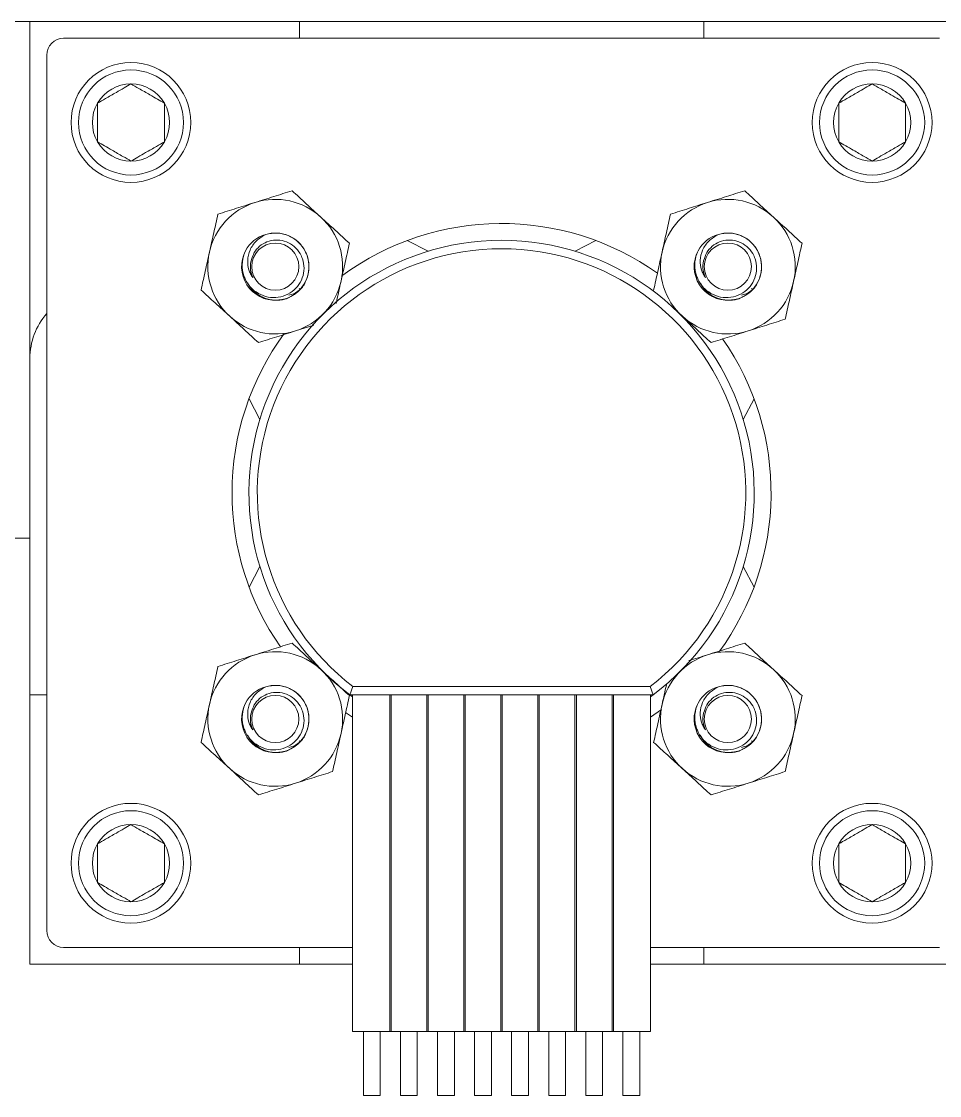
# Model space of a CAD drawing. Header units: millimetres. Extents: x 0.2 to 92.4, y -0.1 to 59.3.
# Drawn here: x 40.42 to 67.67, y 20.8 to 52.7 of the extents above; entities that cross this region are included whole.
import ezdxf

# ---------------------------------------------------------------- set-up
doc = ezdxf.new("R2010")
doc.units = ezdxf.units.MM

msp = doc.modelspace()

# ---------------------------------------------------------------- linework, layer by layer
at = {"color": 7, "linetype": 'Continuous', "lineweight": 15}
for p, q in [((40.665, 52.699), (12.665, 52.699)), ((40.665, 37.349), (40.665, 52.699)), ((48.665, 52.699), (40.665, 52.699)), ((48.665, 52.199), (48.665, 52.699)), ((60.665, 52.699), (48.665, 52.699)), ((60.665, 52.699), (60.665, 52.199)), ((68.665, 52.699), (60.665, 52.699)), ((41.665, 52.199), (67.665, 52.199)), ((41.165, 25.699), (41.165, 51.699)), ((52.482, 45.874), (51.868, 46.194)), ((57.462, 46.194), (56.848, 45.874)), ((48.549, 43.509), (49.092, 43.68)), ((47.17, 41.496), (47.49, 40.882)), ((61.841, 40.882), (62.16, 41.496)), ((32.665, 37.349), (40.665, 37.349)), ((40.665, 37.349), (40.665, 32.699)), ((47.49, 36.516), (47.17, 35.902)), ((62.16, 35.902), (61.841, 36.516)), ((50.165, 32.699), (50.249, 32.949)), ((59.081, 32.949), (50.249, 32.949)), ((59.081, 32.949), (59.165, 32.699)), ((41.165, 32.699), (40.665, 32.699)), ((40.665, 32.699), (40.665, 24.699)), ((59.165, 32.699), (50.165, 32.699)), ((50.24, 32.644), (50.165, 32.699)), ((50.24, 32.699), (50.24, 22.699)), ((51.344, 22.699), (51.344, 32.699)), ((51.386, 32.699), (51.386, 22.699)), ((52.444, 22.699), (52.444, 32.699)), ((52.486, 32.699), (52.486, 22.699)), ((53.544, 22.699), (53.544, 32.699)), ((53.586, 32.699), (53.586, 22.699)), ((54.644, 22.699), (54.644, 32.699)), ((54.686, 32.699), (54.686, 22.699)), ((55.744, 22.699), (55.744, 32.699)), ((55.786, 32.699), (55.786, 22.699)), ((56.844, 22.699), (56.844, 32.699)), ((56.886, 32.699), (56.886, 22.699)), ((57.944, 22.699), (57.944, 32.699)), ((57.986, 32.699), (57.986, 22.699)), ((59.09, 22.699), (59.09, 32.699)), ((59.165, 32.699), (59.09, 32.644)), ((59.414, 32.261), (59.09, 32.034)), ((50.24, 32.034), (50.035, 32.175)), ((50.24, 25.199), (41.665, 25.199)), ((48.665, 24.699), (48.665, 25.199)), ((67.665, 25.199), (59.09, 25.199)), ((60.665, 25.199), (60.665, 24.699)), ((40.665, 24.699), (48.665, 24.699)), ((48.665, 24.699), (50.24, 24.699)), ((59.09, 24.699), (60.665, 24.699)), ((60.665, 24.699), (68.665, 24.699)), ((51.344, 22.699), (50.24, 22.699)), ((50.565, 22.699), (50.565, 20.799)), ((51.065, 20.799), (51.065, 22.699)), ((51.386, 22.699), (51.344, 22.699)), ((51.386, 22.699), (52.444, 22.699)), ((51.665, 22.699), (51.665, 20.799)), ((52.165, 20.799), (52.165, 22.699)), ((52.486, 22.699), (52.444, 22.699)), ((52.486, 22.699), (53.544, 22.699)), ((52.765, 22.699), (52.765, 20.799)), ((53.265, 20.799), (53.265, 22.699)), ((53.586, 22.699), (53.544, 22.699)), ((53.586, 22.699), (54.644, 22.699)), ((53.865, 22.699), (53.865, 20.799)), ((54.365, 20.799), (54.365, 22.699)), ((54.686, 22.699), (54.644, 22.699)), ((54.686, 22.699), (55.744, 22.699)), ((54.965, 22.699), (54.965, 20.799)), ((55.465, 20.799), (55.465, 22.699)), ((55.786, 22.699), (55.744, 22.699)), ((55.786, 22.699), (56.844, 22.699)), ((56.065, 22.699), (56.065, 20.799)), ((56.565, 20.799), (56.565, 22.699)), ((56.886, 22.699), (56.844, 22.699)), ((56.886, 22.699), (57.944, 22.699)), ((57.165, 22.699), (57.165, 20.799)), ((57.665, 20.799), (57.665, 22.699)), ((57.986, 22.699), (57.944, 22.699)), ((57.986, 22.699), (59.09, 22.699)), ((58.265, 22.699), (58.265, 20.799)), ((58.765, 20.799), (58.765, 22.699)), ((50.565, 20.799), (50.815, 20.799)), ((50.815, 20.799), (51.065, 20.799)), ((51.665, 20.799), (51.915, 20.799)), ((51.915, 20.799), (52.165, 20.799)), ((52.765, 20.799), (53.015, 20.799)), ((53.015, 20.799), (53.265, 20.799)), ((53.865, 20.799), (54.115, 20.799)), ((54.115, 20.799), (54.365, 20.799)), ((54.965, 20.799), (55.215, 20.799)), ((55.215, 20.799), (55.465, 20.799)), ((56.065, 20.799), (56.315, 20.799)), ((56.315, 20.799), (56.565, 20.799)), ((57.165, 20.799), (57.415, 20.799)), ((57.415, 20.799), (57.665, 20.799)), ((58.265, 20.799), (58.515, 20.799)), ((58.515, 20.799), (58.765, 20.799))]:
    msp.add_line(p, q, dxfattribs=at)
at = {"color": 8, "linetype": 'Continuous', "lineweight": 15}
for p, q in [((48.685, 44.741), (48.654, 44.769)), ((62.12, 44.741), (62.089, 44.769)), ((48.685, 31.306), (48.654, 31.334)), ((62.12, 31.306), (62.089, 31.334))]:
    msp.add_line(p, q, dxfattribs=at)
at = {"color": 7, "linetype": 'Continuous', "lineweight": 15}
for centre, radius in [((43.665, 49.699), 1.778), ((65.665, 49.699), 1.778), ((43.665, 49.699), 1.56), ((65.665, 49.699), 1.56), ((47.948, 45.417), 0.7), ((61.383, 45.417), 0.7), ((47.948, 31.982), 0.7), ((61.383, 31.982), 0.7), ((43.665, 27.699), 1.778), ((65.665, 27.699), 1.778), ((43.665, 27.699), 1.56), ((65.665, 27.699), 1.56)]:
    msp.add_circle(centre, radius, dxfattribs=at)
for centre, radius, start, end in [((41.665, 51.699), 0.5, 90, 180), ((43.665, 49.699), 1.146, 90, 150), ((43.665, 49.699), 1.146, 30, 90), ((65.665, 49.699), 1.146, 90, 150), ((65.665, 49.699), 1.146, 30, 90), ((43.665, 49.699), 1.146, 150, 210), ((43.665, 49.699), 1.146, 330, 30), ((65.665, 49.699), 1.146, 150, 210), ((65.665, 49.699), 1.146, 330, 30), ((43.665, 49.699), 1.146, 210, 270), ((43.665, 49.699), 1.146, 270, 330), ((65.665, 49.699), 1.146, 210, 270), ((65.665, 49.699), 1.146, 270, 330), ((47.948, 45.417), 2, 107.494, 167.494), ((47.948, 45.417), 2, 47.494, 107.494), ((61.383, 45.417), 2, 107.494, 167.494), ((61.383, 45.417), 2, 47.494, 107.494), ((47.948, 45.417), 2, 347.494, 47.494), ((54.665, 38.699), 8, 54.6457, 126.325), ((61.383, 45.417), 2, 347.494, 47.494), ((47.948, 45.417), 1, 106.3783, 151.9008), ((47.948, 45.417), 1, 317.494, 106.3783), ((61.383, 45.417), 1, 106.3783, 151.9008), ((61.383, 45.417), 1, 317.494, 106.3783), ((54.665, 38.699), 7.5, 306.8699, 233.1301), ((54.665, 38.699), 7.25, 307.5235, 232.4765), ((47.948, 45.417), 2, 167.494, 227.494), ((47.948, 45.417), 1, 151.9008, 273.0165), ((47.948, 45.417), 0.74, 160.473, 205.7144), ((61.383, 45.417), 2, 167.494, 227.494), ((61.383, 45.417), 1, 151.9008, 273.0165), ((61.383, 45.417), 0.74, 160.473, 205.7144), ((47.948, 45.417), 2, 287.494, 347.494), ((61.383, 45.417), 2, 287.494, 347.494), ((47.948, 45.417), 1, 273.0165, 317.494), ((61.383, 45.417), 1, 273.0165, 317.494), ((42.665, 42.699), 2, 138.5904, 180), ((47.948, 45.417), 2, 227.494, 287.494), ((61.383, 45.417), 2, 227.494, 287.494), ((54.665, 38.699), 8, 143.7251, 180), ((54.665, 38.699), 8, 323.7362, 34.9094), ((54.665, 38.699), 8, 180, 214.8743), ((47.948, 31.982), 2, 107.494, 167.494), ((47.948, 31.982), 2, 47.494, 107.494), ((61.383, 31.982), 2, 107.494, 167.494), ((61.383, 31.982), 2, 47.494, 107.494), ((47.948, 31.982), 2, 347.494, 47.494), ((61.383, 31.982), 2, 347.494, 47.494), ((47.948, 31.982), 1, 106.3783, 151.9008), ((47.948, 31.982), 1, 317.494, 106.3783), ((61.383, 31.982), 1, 106.3783, 151.9008), ((61.383, 31.982), 1, 317.494, 106.3783), ((47.948, 31.982), 2, 167.494, 227.494), ((47.948, 31.982), 1, 151.9008, 273.0165), ((47.948, 31.982), 0.74, 160.473, 205.7144), ((61.383, 31.982), 2, 167.494, 227.494), ((61.383, 31.982), 1, 151.9008, 273.0165), ((61.383, 31.982), 0.74, 160.473, 205.7144), ((47.948, 31.982), 1, 273.0165, 317.494), ((47.948, 31.982), 2, 287.494, 347.494), ((61.383, 31.982), 1, 273.0165, 317.494), ((61.383, 31.982), 2, 287.494, 347.494), ((47.948, 31.982), 2, 227.494, 287.494), ((61.383, 31.982), 2, 227.494, 287.494), ((43.665, 27.699), 1.146, 90, 150), ((43.665, 27.699), 1.146, 30, 90), ((65.665, 27.699), 1.146, 90, 150), ((65.665, 27.699), 1.146, 30, 90), ((43.665, 27.699), 1.146, 150, 210), ((43.665, 27.699), 1.146, 330, 30), ((65.665, 27.699), 1.146, 150, 210), ((65.665, 27.699), 1.146, 330, 30), ((43.665, 27.699), 1.146, 210, 270), ((43.665, 27.699), 1.146, 270, 330), ((65.665, 27.699), 1.146, 210, 270), ((65.665, 27.699), 1.146, 270, 330), ((41.665, 25.699), 0.5, 180, 270)]:
    msp.add_arc(centre, radius, start, end, dxfattribs=at)
for points, knots in [([(43.665, 50.845), (43.597, 50.806), (43.459, 50.726), (43.202, 50.578), (42.927, 50.419), (42.751, 50.317), (42.673, 50.272)], [0, 0, 0, 0, 0.2164448, 0.4402874, 0.7518815, 1, 1, 1, 1]), ([(44.657, 50.272), (44.589, 50.311), (44.451, 50.391), (44.195, 50.539), (43.919, 50.698), (43.743, 50.8), (43.665, 50.845)], [0, 0, 0, 0, 0.216445, 0.440289, 0.751883, 1, 1, 1, 1]), ([(65.665, 50.845), (65.597, 50.806), (65.459, 50.726), (65.202, 50.578), (64.927, 50.419), (64.751, 50.317), (64.673, 50.272)], [0, 0, 0, 0, 0.216446, 0.440288, 0.751882, 1, 1, 1, 1]), ([(66.657, 50.272), (66.589, 50.311), (66.451, 50.391), (66.195, 50.539), (65.919, 50.698), (65.743, 50.8), (65.665, 50.845)], [0, 0, 0, 0, 0.216445, 0.44029, 0.751884, 1, 1, 1, 1]), ([(42.673, 50.272), (42.673, 50.22), (42.673, 50.044), (42.673, 49.719), (42.673, 49.377), (42.673, 49.192), (42.673, 49.126)], [0, 0, 0, 0, 0.145526, 0.488329, 0.817257, 1, 1, 1, 1]), ([(44.657, 49.126), (44.657, 49.192), (44.657, 49.377), (44.657, 49.719), (44.657, 50.044), (44.657, 50.22), (44.657, 50.272)], [0, 0, 0, 0, 0.182743, 0.511671, 0.854474, 1, 1, 1, 1]), ([(64.673, 50.272), (64.673, 50.22), (64.673, 50.044), (64.673, 49.719), (64.673, 49.377), (64.673, 49.192), (64.673, 49.126)], [0, 0, 0, 0, 0.145526, 0.488329, 0.817257, 1, 1, 1, 1]), ([(66.657, 49.126), (66.657, 49.192), (66.657, 49.377), (66.657, 49.719), (66.657, 50.044), (66.657, 50.22), (66.657, 50.272)], [0, 0, 0, 0, 0.182743, 0.511671, 0.854474, 1, 1, 1, 1]), ([(42.673, 49.126), (42.741, 49.087), (42.879, 49.007), (43.136, 48.859), (43.411, 48.7), (43.587, 48.599), (43.665, 48.553)], [0, 0, 0, 0, 0.216444, 0.440288, 0.751883, 1, 1, 1, 1]), ([(43.665, 48.553), (43.733, 48.593), (43.871, 48.673), (44.128, 48.821), (44.403, 48.98), (44.579, 49.081), (44.657, 49.126)], [0, 0, 0, 0, 0.216445, 0.440288, 0.751883, 1, 1, 1, 1]), ([(64.673, 49.126), (64.741, 49.087), (64.879, 49.007), (65.136, 48.859), (65.411, 48.7), (65.587, 48.599), (65.665, 48.553)], [0, 0, 0, 0, 0.216443, 0.440288, 0.751883, 1, 1, 1, 1]), ([(65.665, 48.553), (65.733, 48.593), (65.871, 48.673), (66.128, 48.821), (66.403, 48.98), (66.579, 49.081), (66.657, 49.126)], [0, 0, 0, 0, 0.216445, 0.440288, 0.751882, 1, 1, 1, 1]), ([(48.448, 47.671), (48.267, 47.614), (47.906, 47.501), (47.533, 47.383), (47.346, 47.324)], [0, 0, 0, 0, 0.499748, 1, 1, 1, 1]), ([(49.299, 46.891), (49.154, 47.024), (48.866, 47.288), (48.587, 47.544), (48.448, 47.671)], [0, 0, 0, 0, 0.5020799, 1, 1, 1, 1]), ([(61.883, 47.671), (61.702, 47.614), (61.341, 47.501), (60.968, 47.383), (60.781, 47.324)], [0, 0, 0, 0, 0.499749, 1, 1, 1, 1]), ([(62.734, 46.891), (62.589, 47.024), (62.301, 47.288), (62.022, 47.544), (61.883, 47.671)], [0, 0, 0, 0, 0.50208, 1, 1, 1, 1]), ([(47.346, 47.324), (47.162, 47.266), (46.789, 47.148), (46.428, 47.035), (46.245, 46.977)], [0, 0, 0, 0, 0.494511, 1, 1, 1, 1]), ([(60.781, 47.324), (60.597, 47.266), (60.224, 47.148), (59.863, 47.035), (59.68, 46.977)], [0, 0, 0, 0, 0.494511, 1, 1, 1, 1]), ([(46.245, 46.977), (46.205, 46.794), (46.123, 46.424), (46.038, 46.042), (45.995, 45.85)], [0, 0, 0, 0, 0.495458, 1, 1, 1, 1]), ([(59.68, 46.977), (59.64, 46.794), (59.558, 46.424), (59.473, 46.042), (59.43, 45.85)], [0, 0, 0, 0, 0.495458, 1, 1, 1, 1]), ([(50.15, 46.111), (50.01, 46.239), (49.731, 46.495), (49.443, 46.759), (49.299, 46.891)], [0, 0, 0, 0, 0.501635, 1, 1, 1, 1]), ([(63.585, 46.111), (63.445, 46.239), (63.166, 46.495), (62.878, 46.759), (62.734, 46.891)], [0, 0, 0, 0, 0.501635, 1, 1, 1, 1]), ([(47.666, 46.376), (47.569, 46.318), (47.376, 46.201), (47.183, 45.923), (47.111, 45.615), (47.144, 45.371), (47.21, 45.202), (47.258, 45.13), (47.281, 45.095)], [0, 0, 0, 0, 0.220028, 0.44034, 0.643655, 0.829901, 0.91798, 1, 1, 1, 1]), ([(47.666, 46.376), (47.777, 46.397), (47.999, 46.439), (48.336, 46.358), (48.626, 46.178), (48.815, 45.94), (48.93, 45.665), (48.967, 45.362), (48.885, 45.036), (48.78, 44.819), (48.69, 44.748), (48.688, 44.747)], [0, 0, 0, 0, 0.130416, 0.260811, 0.391131, 0.521511, 0.60603, 0.736296, 0.866605, 0.997023, 1, 1, 1, 1]), ([(61.101, 46.376), (61.004, 46.318), (60.811, 46.201), (60.618, 45.923), (60.546, 45.615), (60.579, 45.371), (60.645, 45.202), (60.693, 45.13), (60.716, 45.095)], [0, 0, 0, 0, 0.220028, 0.44034, 0.643655, 0.829901, 0.91798, 1, 1, 1, 1]), ([(61.101, 46.376), (61.212, 46.397), (61.434, 46.439), (61.771, 46.358), (62.061, 46.178), (62.25, 45.94), (62.365, 45.665), (62.402, 45.362), (62.32, 45.036), (62.215, 44.819), (62.125, 44.748), (62.123, 44.747)], [0, 0, 0, 0, 0.130417, 0.260811, 0.391131, 0.521511, 0.60603, 0.736296, 0.866605, 0.997023, 1, 1, 1, 1]), ([(47.25, 45.664), (47.281, 45.741), (47.343, 45.895), (47.529, 46.074), (47.76, 46.189), (48.024, 46.222), (48.286, 46.165), (48.521, 46.025), (48.676, 45.84), (48.778, 45.618), (48.818, 45.368), (48.766, 45.077), (48.62, 44.821), (48.396, 44.623), (48.115, 44.505), (47.807, 44.487), (47.506, 44.573), (47.244, 44.752), (47.09, 44.963), (46.99, 45.204), (46.949, 45.472), (46.994, 45.728), (47.052, 45.858), (47.066, 45.888)], [0, 0, 0, 0, 0.044328, 0.088617, 0.134748, 0.181613, 0.228455, 0.276686, 0.32609, 0.355601, 0.407543, 0.459486, 0.511428, 0.563314, 0.617504, 0.671985, 0.726427, 0.782736, 0.839757, 0.863538, 0.923098, 0.982659, 1, 1, 1, 1]), ([(49.9, 44.984), (49.943, 45.174), (50.027, 45.556), (50.109, 45.926), (50.15, 46.111)], [0, 0, 0, 0, 0.499623, 1, 1, 1, 1]), ([(60.685, 45.664), (60.716, 45.741), (60.778, 45.895), (60.964, 46.074), (61.195, 46.189), (61.459, 46.222), (61.721, 46.165), (61.956, 46.025), (62.111, 45.84), (62.213, 45.618), (62.253, 45.368), (62.201, 45.077), (62.055, 44.821), (61.831, 44.623), (61.55, 44.505), (61.242, 44.487), (60.941, 44.573), (60.679, 44.752), (60.525, 44.963), (60.425, 45.204), (60.384, 45.472), (60.429, 45.728), (60.487, 45.858), (60.501, 45.888)], [0, 0, 0, 0, 0.044328, 0.088617, 0.134748, 0.181613, 0.228455, 0.276686, 0.32609, 0.355601, 0.407543, 0.459486, 0.511428, 0.563314, 0.617504, 0.671985, 0.726427, 0.782736, 0.839757, 0.863538, 0.923098, 0.982659, 1, 1, 1, 1]), ([(63.335, 44.984), (63.378, 45.174), (63.462, 45.556), (63.544, 45.926), (63.585, 46.111)], [0, 0, 0, 0, 0.499623, 1, 1, 1, 1]), ([(45.995, 45.85), (45.953, 45.661), (45.868, 45.279), (45.787, 44.909), (45.745, 44.722)], [0, 0, 0, 0, 0.494511, 1, 1, 1, 1]), ([(59.43, 45.85), (59.388, 45.661), (59.304, 45.279), (59.222, 44.909), (59.18, 44.722)], [0, 0, 0, 0, 0.494511, 1, 1, 1, 1]), ([(49.754, 44.325), (49.761, 44.354), (49.808, 44.569), (49.858, 44.792), (49.9, 44.984)], [0, 0, 0, 0, 0.13718, 1, 1, 1, 1]), ([(63.085, 43.856), (63.126, 44.041), (63.208, 44.41), (63.293, 44.792), (63.335, 44.984)], [0, 0, 0, 0, 0.4997473, 1, 1, 1, 1]), ([(45.745, 44.722), (45.883, 44.596), (46.162, 44.34), (46.451, 44.076), (46.596, 43.942)], [0, 0, 0, 0, 0.495458, 1, 1, 1, 1]), ([(47.129, 44.94), (47.161, 44.881), (47.239, 44.737), (47.442, 44.568), (47.707, 44.439), (47.902, 44.425), (48, 44.418)], [0, 0, 0, 0, 0.187086, 0.454789, 0.72576, 1, 1, 1, 1]), ([(47.993, 44.419), (47.996, 44.419), (48.11, 44.405), (48.336, 44.483), (48.56, 44.612), (48.662, 44.717), (48.685, 44.741)], [0, 0, 0, 0, 0.010016, 0.440992, 0.87227, 1, 1, 1, 1]), ([(48.645, 44.712), (48.577, 44.651), (48.425, 44.517), (48.205, 44.427), (48.073, 44.43), (48.052, 44.431)], [0, 0, 0, 0, 0.406718, 0.907662, 1, 1, 1, 1]), ([(48.685, 44.741), (48.6, 44.676), (48.498, 44.599), (48.375, 44.577), (48.354, 44.573)], [0, 0, 0, 0, 0.829779, 1, 1, 1, 1]), ([(60.564, 44.94), (60.596, 44.881), (60.674, 44.737), (60.877, 44.568), (61.142, 44.439), (61.337, 44.425), (61.435, 44.418)], [0, 0, 0, 0, 0.187086, 0.454789, 0.72576, 1, 1, 1, 1]), ([(61.428, 44.419), (61.431, 44.419), (61.545, 44.405), (61.771, 44.483), (61.995, 44.612), (62.097, 44.717), (62.12, 44.741)], [0, 0, 0, 0, 0.0100155, 0.4409919, 0.8722703, 1, 1, 1, 1]), ([(62.08, 44.712), (62.012, 44.651), (61.86, 44.517), (61.641, 44.427), (61.508, 44.43), (61.487, 44.431)], [0, 0, 0, 0, 0.406718, 0.907661, 1, 1, 1, 1]), ([(62.12, 44.741), (62.035, 44.676), (61.933, 44.599), (61.81, 44.577), (61.789, 44.573)], [0, 0, 0, 0, 0.8297782, 1, 1, 1, 1]), ([(46.596, 43.942), (46.74, 43.81), (47.029, 43.546), (47.308, 43.29), (47.448, 43.162)], [0, 0, 0, 0, 0.498364, 1, 1, 1, 1]), ([(60.031, 43.942), (60.175, 43.81), (60.464, 43.546), (60.743, 43.29), (60.883, 43.162)], [0, 0, 0, 0, 0.498364, 1, 1, 1, 1]), ([(61.984, 43.509), (62.17, 43.568), (62.544, 43.685), (62.905, 43.799), (63.085, 43.856)], [0, 0, 0, 0, 0.499622, 1, 1, 1, 1]), ([(47.448, 43.162), (47.628, 43.219), (47.989, 43.333), (48.362, 43.45), (48.549, 43.509)], [0, 0, 0, 0, 0.499748, 1, 1, 1, 1]), ([(60.883, 43.162), (61.063, 43.219), (61.424, 43.333), (61.797, 43.45), (61.984, 43.509)], [0, 0, 0, 0, 0.4997474, 1, 1, 1, 1]), ([(48.448, 34.236), (48.267, 34.179), (47.906, 34.066), (47.533, 33.948), (47.346, 33.889)], [0, 0, 0, 0, 0.499748, 1, 1, 1, 1]), ([(49.299, 33.456), (49.154, 33.589), (48.866, 33.853), (48.587, 34.109), (48.448, 34.236)], [0, 0, 0, 0, 0.502079, 1, 1, 1, 1]), ([(61.883, 34.236), (61.702, 34.179), (61.341, 34.066), (60.968, 33.948), (60.781, 33.889)], [0, 0, 0, 0, 0.499749, 1, 1, 1, 1]), ([(62.734, 33.456), (62.589, 33.589), (62.301, 33.853), (62.022, 34.109), (61.883, 34.236)], [0, 0, 0, 0, 0.50208, 1, 1, 1, 1]), ([(47.346, 33.889), (47.162, 33.831), (46.789, 33.713), (46.428, 33.6), (46.245, 33.542)], [0, 0, 0, 0, 0.494511, 1, 1, 1, 1]), ([(60.781, 33.889), (60.596, 33.831), (60.41, 33.772), (60.229, 33.715), (60.229, 33.715)], [0, 0, 0, 0, 0.995896, 1, 1, 1, 1]), ([(46.245, 33.542), (46.205, 33.359), (46.123, 32.989), (46.038, 32.607), (45.995, 32.415)], [0, 0, 0, 0, 0.495458, 1, 1, 1, 1]), ([(50.15, 32.676), (50.01, 32.804), (49.731, 33.06), (49.443, 33.324), (49.299, 33.456)], [0, 0, 0, 0, 0.501635, 1, 1, 1, 1]), ([(63.585, 32.676), (63.445, 32.804), (63.166, 33.06), (62.878, 33.324), (62.734, 33.456)], [0, 0, 0, 0, 0.501635, 1, 1, 1, 1]), ([(47.666, 32.941), (47.569, 32.883), (47.376, 32.766), (47.183, 32.488), (47.111, 32.18), (47.144, 31.936), (47.21, 31.767), (47.258, 31.695), (47.281, 31.66)], [0, 0, 0, 0, 0.220028, 0.44034, 0.643655, 0.829901, 0.91798, 1, 1, 1, 1]), ([(47.666, 32.941), (47.777, 32.962), (47.999, 33.004), (48.336, 32.923), (48.626, 32.743), (48.815, 32.505), (48.93, 32.23), (48.967, 31.927), (48.885, 31.601), (48.781, 31.385), (48.691, 31.314), (48.69, 31.313)], [0, 0, 0, 0, 0.130535, 0.261049, 0.391487, 0.521987, 0.606582, 0.736967, 0.867395, 0.997932, 1, 1, 1, 1]), ([(59.565, 33.022), (59.563, 33.011), (59.519, 32.813), (59.473, 32.608), (59.43, 32.415)], [0, 0, 0, 0, 0.05487, 1, 1, 1, 1]), ([(61.101, 32.941), (61.004, 32.883), (60.811, 32.766), (60.618, 32.488), (60.546, 32.18), (60.579, 31.936), (60.645, 31.767), (60.693, 31.695), (60.716, 31.66)], [0, 0, 0, 0, 0.220028, 0.44034, 0.643655, 0.829901, 0.91798, 1, 1, 1, 1]), ([(61.101, 32.941), (61.212, 32.962), (61.434, 33.004), (61.771, 32.923), (62.061, 32.743), (62.25, 32.505), (62.365, 32.23), (62.402, 31.927), (62.32, 31.601), (62.215, 31.384), (62.125, 31.313), (62.123, 31.311)], [0, 0, 0, 0, 0.130417, 0.260811, 0.391131, 0.521511, 0.606029, 0.736296, 0.866605, 0.997023, 1, 1, 1, 1]), ([(47.25, 32.229), (47.281, 32.306), (47.343, 32.46), (47.529, 32.639), (47.76, 32.754), (48.024, 32.787), (48.286, 32.73), (48.521, 32.59), (48.676, 32.405), (48.778, 32.183), (48.818, 31.933), (48.766, 31.642), (48.62, 31.385), (48.396, 31.188), (48.115, 31.07), (47.807, 31.052), (47.506, 31.138), (47.244, 31.317), (47.09, 31.528), (46.99, 31.769), (46.949, 32.037), (46.994, 32.292), (47.052, 32.423), (47.066, 32.453)], [0, 0, 0, 0, 0.044328, 0.088617, 0.134748, 0.181613, 0.228455, 0.276686, 0.32609, 0.3556, 0.407543, 0.459486, 0.511428, 0.563314, 0.617504, 0.671985, 0.726427, 0.782736, 0.839757, 0.863538, 0.923098, 0.982659, 1, 1, 1, 1]), ([(49.9, 31.549), (49.943, 31.739), (50.027, 32.121), (50.109, 32.491), (50.15, 32.676)], [0, 0, 0, 0, 0.499621, 1, 1, 1, 1]), ([(60.685, 32.229), (60.716, 32.306), (60.778, 32.46), (60.964, 32.639), (61.195, 32.754), (61.459, 32.787), (61.721, 32.73), (61.956, 32.59), (62.111, 32.405), (62.213, 32.183), (62.253, 31.933), (62.201, 31.642), (62.055, 31.385), (61.831, 31.188), (61.55, 31.07), (61.242, 31.052), (60.941, 31.138), (60.679, 31.317), (60.525, 31.528), (60.425, 31.769), (60.384, 32.037), (60.429, 32.292), (60.487, 32.423), (60.501, 32.453)], [0, 0, 0, 0, 0.044328, 0.088617, 0.134748, 0.181613, 0.228455, 0.276686, 0.32609, 0.3556, 0.407543, 0.459486, 0.511428, 0.563314, 0.617504, 0.671985, 0.726427, 0.782736, 0.839757, 0.863538, 0.923098, 0.982659, 1, 1, 1, 1]), ([(63.335, 31.549), (63.378, 31.739), (63.462, 32.121), (63.544, 32.491), (63.585, 32.676)], [0, 0, 0, 0, 0.499622, 1, 1, 1, 1]), ([(45.995, 32.415), (45.953, 32.226), (45.868, 31.844), (45.787, 31.474), (45.745, 31.287)], [0, 0, 0, 0, 0.49451, 1, 1, 1, 1]), ([(59.43, 32.415), (59.388, 32.226), (59.304, 31.844), (59.222, 31.474), (59.18, 31.287)], [0, 0, 0, 0, 0.494511, 1, 1, 1, 1]), ([(45.745, 31.287), (45.883, 31.161), (46.162, 30.905), (46.451, 30.641), (46.596, 30.507)], [0, 0, 0, 0, 0.495458, 1, 1, 1, 1]), ([(47.129, 31.505), (47.161, 31.446), (47.239, 31.302), (47.442, 31.133), (47.707, 31.004), (47.902, 30.99), (48, 30.983)], [0, 0, 0, 0, 0.187086, 0.454789, 0.72576, 1, 1, 1, 1]), ([(47.993, 30.984), (47.996, 30.984), (48.11, 30.97), (48.336, 31.048), (48.56, 31.177), (48.662, 31.282), (48.685, 31.306)], [0, 0, 0, 0, 0.0100156, 0.4409923, 0.8722692, 1, 1, 1, 1]), ([(48.645, 31.277), (48.577, 31.216), (48.425, 31.082), (48.205, 30.992), (48.073, 30.995), (48.052, 30.996)], [0, 0, 0, 0, 0.406718, 0.907662, 1, 1, 1, 1]), ([(48.685, 31.306), (48.6, 31.241), (48.498, 31.164), (48.375, 31.142), (48.354, 31.138)], [0, 0, 0, 0, 0.829779, 1, 1, 1, 1]), ([(49.65, 30.421), (49.691, 30.606), (49.773, 30.975), (49.858, 31.357), (49.9, 31.549)], [0, 0, 0, 0, 0.499748, 1, 1, 1, 1]), ([(59.18, 31.287), (59.318, 31.161), (59.597, 30.905), (59.886, 30.641), (60.031, 30.507)], [0, 0, 0, 0, 0.495457, 1, 1, 1, 1]), ([(60.564, 31.505), (60.596, 31.446), (60.674, 31.302), (60.877, 31.133), (61.142, 31.004), (61.337, 30.99), (61.435, 30.983)], [0, 0, 0, 0, 0.1870867, 0.4547889, 0.7257603, 1, 1, 1, 1]), ([(61.428, 30.984), (61.431, 30.984), (61.545, 30.97), (61.771, 31.048), (61.995, 31.177), (62.097, 31.282), (62.12, 31.306)], [0, 0, 0, 0, 0.010016, 0.440992, 0.872269, 1, 1, 1, 1]), ([(62.08, 31.277), (62.012, 31.216), (61.86, 31.082), (61.641, 30.992), (61.508, 30.995), (61.487, 30.996)], [0, 0, 0, 0, 0.4067176, 0.9076614, 1, 1, 1, 1]), ([(62.12, 31.306), (62.035, 31.241), (61.933, 31.164), (61.81, 31.142), (61.789, 31.138)], [0, 0, 0, 0, 0.829778, 1, 1, 1, 1]), ([(63.085, 30.421), (63.126, 30.606), (63.208, 30.975), (63.293, 31.357), (63.335, 31.549)], [0, 0, 0, 0, 0.499748, 1, 1, 1, 1]), ([(46.596, 30.507), (46.74, 30.375), (47.029, 30.111), (47.308, 29.855), (47.448, 29.727)], [0, 0, 0, 0, 0.498364, 1, 1, 1, 1]), ([(48.549, 30.074), (48.735, 30.133), (49.109, 30.25), (49.47, 30.364), (49.65, 30.421)], [0, 0, 0, 0, 0.499622, 1, 1, 1, 1]), ([(60.031, 30.507), (60.175, 30.375), (60.464, 30.111), (60.743, 29.855), (60.883, 29.727)], [0, 0, 0, 0, 0.498365, 1, 1, 1, 1]), ([(61.984, 30.074), (62.17, 30.133), (62.544, 30.25), (62.905, 30.364), (63.085, 30.421)], [0, 0, 0, 0, 0.499622, 1, 1, 1, 1]), ([(47.448, 29.727), (47.628, 29.784), (47.989, 29.898), (48.362, 30.015), (48.549, 30.074)], [0, 0, 0, 0, 0.499748, 1, 1, 1, 1]), ([(60.883, 29.727), (61.063, 29.784), (61.424, 29.898), (61.797, 30.015), (61.984, 30.074)], [0, 0, 0, 0, 0.499748, 1, 1, 1, 1]), ([(43.665, 28.845), (43.597, 28.806), (43.459, 28.726), (43.202, 28.578), (42.927, 28.419), (42.751, 28.317), (42.673, 28.272)], [0, 0, 0, 0, 0.216444, 0.440288, 0.751882, 1, 1, 1, 1]), ([(44.657, 28.272), (44.589, 28.311), (44.451, 28.391), (44.195, 28.539), (43.919, 28.698), (43.743, 28.8), (43.665, 28.845)], [0, 0, 0, 0, 0.216445, 0.440288, 0.751883, 1, 1, 1, 1]), ([(65.665, 28.845), (65.597, 28.806), (65.459, 28.726), (65.202, 28.578), (64.927, 28.419), (64.751, 28.317), (64.673, 28.272)], [0, 0, 0, 0, 0.216445, 0.440288, 0.751882, 1, 1, 1, 1]), ([(66.657, 28.272), (66.589, 28.311), (66.451, 28.391), (66.195, 28.539), (65.919, 28.698), (65.743, 28.8), (65.665, 28.845)], [0, 0, 0, 0, 0.216444, 0.440289, 0.751883, 1, 1, 1, 1]), ([(42.673, 28.272), (42.673, 28.22), (42.673, 28.044), (42.673, 27.719), (42.673, 27.377), (42.673, 27.192), (42.673, 27.126)], [0, 0, 0, 0, 0.145528, 0.488331, 0.817259, 1, 1, 1, 1]), ([(44.657, 27.126), (44.657, 27.192), (44.657, 27.377), (44.657, 27.719), (44.657, 28.044), (44.657, 28.22), (44.657, 28.272)], [0, 0, 0, 0, 0.182741, 0.511669, 0.854472, 1, 1, 1, 1]), ([(64.673, 28.272), (64.673, 28.22), (64.673, 28.044), (64.673, 27.719), (64.673, 27.377), (64.673, 27.192), (64.673, 27.126)], [0, 0, 0, 0, 0.145528, 0.488331, 0.817259, 1, 1, 1, 1]), ([(66.657, 27.126), (66.657, 27.192), (66.657, 27.377), (66.657, 27.719), (66.657, 28.044), (66.657, 28.22), (66.657, 28.272)], [0, 0, 0, 0, 0.182741, 0.511669, 0.854472, 1, 1, 1, 1]), ([(42.673, 27.126), (42.741, 27.087), (42.879, 27.007), (43.136, 26.859), (43.411, 26.7), (43.587, 26.599), (43.665, 26.553)], [0, 0, 0, 0, 0.2164445, 0.4402881, 0.7518825, 1, 1, 1, 1]), ([(43.665, 26.553), (43.733, 26.593), (43.871, 26.673), (44.128, 26.821), (44.403, 26.98), (44.579, 27.081), (44.657, 27.126)], [0, 0, 0, 0, 0.216444, 0.440288, 0.751882, 1, 1, 1, 1]), ([(64.673, 27.126), (64.741, 27.087), (64.879, 27.007), (65.136, 26.859), (65.411, 26.7), (65.587, 26.599), (65.665, 26.553)], [0, 0, 0, 0, 0.216444, 0.440288, 0.751883, 1, 1, 1, 1]), ([(65.665, 26.553), (65.733, 26.593), (65.871, 26.673), (66.128, 26.821), (66.403, 26.98), (66.579, 27.081), (66.657, 27.126)], [0, 0, 0, 0, 0.216444, 0.440287, 0.751882, 1, 1, 1, 1])]:
    msp.add_open_spline(points, degree=3, knots=knots, dxfattribs=at)

doc.saveas('drawing.dxf')
